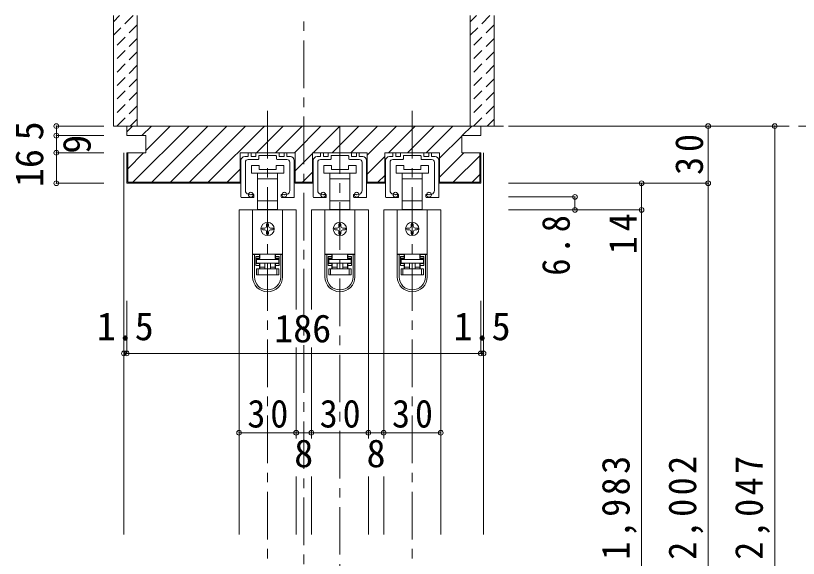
# Model space of a CAD drawing. Units: millimetres at full size, sheet at 1:5; details may follow other scales. Extents: x -957 to 993, y -689 to 708.
# Drawn here: x -510.9 to -99.6, y -216.9 to 68.1 of the extents above; entities that cross this region are included whole.
import ezdxf
from ezdxf.enums import TextEntityAlignment as Align

# ---------------------------------------------------------------- set-up
doc = ezdxf.new("R2010")
doc.units = ezdxf.units.MM
doc.header["$LTSCALE"] = 5
doc.header["$PDMODE"] = 32
doc.header["$PDSIZE"] = 2.5
doc.linetypes.add('CHAIN1', pattern=[8, 5, -1, 1, -1])
doc.linetypes.add('DASHED1', pattern=[1.8, 1.2, -0.6])
doc.layers.add('0-B_寸法', color=7, linetype='Continuous', lineweight=9)
doc.styles.add('ＭＳ ゴシック', font='')
doc.styles.get('ＭＳ ゴシック').set_extended_font_data('MS Gothic')

# ---------------------------------------------------------------- blocks, each defined once
blk = doc.blocks.new('01')
at = {"layer": '0-B_寸法'}
for p, q in [((-12, 5.72), (-10.45, 5.72)), ((-10.15, 6.02), (-10.15, 7.42)), ((-10.15, 4.22), (-4.95, 4.22)), ((-8.95, 7.72), (-9.85, 7.72)), ((-8.65, 6.02), (-8.65, 7.42)), ((-6.45, 5.72), (-8.35, 5.72)), ((-6.15, 7.42), (-6.15, 6.02)), ((-5.85, 7.72), (5.85, 7.72)), ((-4.65, 4.52), (-4.65, 5.92)), ((-4.35, 6.22), (-0.3, 6.22)), ((0, 6.52), (-0.3, 6.22)), ((0, 6.52), (0.3, 6.22)), ((4.35, 6.22), (0.3, 6.22)), ((4.65, 4.52), (4.65, 5.92)), ((10.15, 4.22), (4.95, 4.22)), ((6.15, 7.42), (6.15, 6.02)), ((6.45, 5.72), (8.35, 5.72)), ((8.65, 6.02), (8.65, 7.42)), ((8.95, 7.72), (9.85, 7.72)), ((10.15, 6.02), (10.15, 7.42)), ((12, 5.72), (10.45, 5.72)), ((-14, 3.72), (-14, -15.48)), ((-11.65, 2.72), (-11.65, -12.157)), ((11.65, 2.72), (11.65, -12.157)), ((14, 3.72), (14, -15.48)), ((-13.7, -15.78), (-7.45, -15.78)), ((-7.15, -15.48), (-7.15, -14.405)), ((7.15, -15.48), (7.15, -14.405)), ((13.7, -15.78), (7.45, -15.78))]:
    blk.add_line(p, q, dxfattribs=at)
for centre, radius, start, end in [((-12, 3.72), 2, 90, 180), ((-10.15, 2.72), 1.5, 90, 180), ((-10.45, 6.02), 0.3, 270, 0), ((-9.85, 7.42), 0.3, 90, 180), ((-8.95, 7.42), 0.3, 0, 90), ((-8.35, 6.02), 0.3, 180, 270), ((-6.45, 6.02), 0.3, 270, 0), ((-5.85, 7.42), 0.3, 90, 180), ((-4.95, 4.52), 0.3, 270, 0), ((-4.35, 5.92), 0.3, 90, 180), ((4.35, 5.92), 0.3, 0, 90), ((4.95, 4.52), 0.3, 180, 270), ((5.85, 7.42), 0.3, 0, 90), ((6.45, 6.02), 0.3, 180, 270), ((8.35, 6.02), 0.3, 270, 0), ((8.95, 7.42), 0.3, 90, 180), ((9.85, 7.42), 0.3, 0, 90), ((10.45, 6.02), 0.3, 180, 270), ((10.15, 2.72), 1.5, 0, 90), ((12, 3.72), 2, 0, 90), ((-9.65, -12.157), 2, 180, 253.54075), ((9.65, -12.157), 2, 286.45925, 0), ((-13.7, -15.48), 0.3, 180, 270), ((-8.8, -9.28), 5, 253.54075, 284.75682), ((-7.45, -14.405), 0.3, 0, 104.75682), ((-7.45, -15.48), 0.3, 270, 0), ((7.45, -14.405), 0.3, 75.24318, 180), ((7.45, -15.48), 0.3, 180, 270), ((8.8, -9.28), 5, 255.24318, 286.45925), ((13.7, -15.48), 0.3, 270, 0)]:
    blk.add_arc(centre, radius, start, end, dxfattribs=at)
for p in [(-8.8, -14.28), (8.8, -14.28)]:
    blk.add_point(p, dxfattribs=at)

msp = doc.modelspace()

# ---------------------------------------------------------------- linework, layer by layer
at = {"layer": '0-B_寸法', "linetype": 'DASHED1'}
for p, q in [((-456.27, 68.058), (-459.481, 64.847)), ((-449.199, 68.058), (-459.481, 57.776)), ((-268.77, 68.058), (-271.981, 64.847)), ((-261.699, 68.058), (-271.981, 57.776)), ((-446.981, 63.205), (-459.481, 50.705)), ((-259.481, 63.205), (-271.981, 50.705)), ((-446.981, 56.134), (-459.481, 43.634)), ((-259.481, 56.134), (-271.981, 43.634)), ((-446.981, 49.062), (-459.481, 36.562)), ((-259.481, 49.062), (-271.981, 36.562)), ((-446.981, 41.991), (-459.481, 29.491)), ((-259.481, 41.991), (-271.981, 29.491)), ((-446.981, 34.92), (-459.481, 22.42)), ((-259.481, 34.92), (-271.981, 22.42)), ((-446.981, 27.849), (-459.481, 15.349)), ((-259.481, 27.849), (-271.981, 15.349)), ((-446.981, 20.778), (-457.702, 10.058)), ((-259.481, 20.778), (-270.202, 10.058)), ((-446.981, 13.707), (-450.631, 10.058)), ((-259.481, 13.707), (-263.131, 10.058))]:
    msp.add_line(p, q, dxfattribs=at)
at = {"layer": '0-B_寸法'}
for p, q in [((-459.481, 68.058), (-459.481, 10.058)), ((-446.981, 68.058), (-446.981, 10.058)), ((-271.981, 68.058), (-271.981, 10.058)), ((-259.481, 68.058), (-259.481, 10.058)), ((-446.981, 10.058), (-459.481, 10.058)), ((-453.981, 10.058), (-452.481, 10.058)), ((-452.481, 6.997), (-449.42, 10.058)), ((-449.222, -19.442), (-419.722, 10.058)), ((-444.521, 5.058), (-439.521, 10.058)), ((-442.481, -2.802), (-429.621, 10.058)), ((-439.322, -19.442), (-409.822, 10.058)), ((-429.423, -19.442), (-399.923, 10.058)), ((-419.523, -19.442), (-390.023, 10.058)), ((-409.624, -19.442), (-380.124, 10.058)), ((-384.224, -3.942), (-370.224, 10.058)), ((-374.325, -3.942), (-360.325, 10.058)), ((-364.425, -3.942), (-350.425, 10.058)), ((-354.526, -3.942), (-340.526, 10.058)), ((-344.626, -3.942), (-330.626, 10.058)), ((-334.727, -3.942), (-320.727, 10.058)), ((-326.081, -5.196), (-310.827, 10.058)), ((-314.928, -3.942), (-300.928, 10.058)), ((-305.028, -3.942), (-291.028, 10.058)), ((-295.129, -3.942), (-281.129, 10.058)), ((-276.229, 5.058), (-271.229, 10.058)), ((-259.481, 10.058), (-271.981, 10.058)), ((-266.481, 10.058), (-264.981, 10.058)), ((-266.481, 5.058), (-266.481, 10.058)), ((-111.981, 10.058), (-251.981, 10.058)), ((-146.981, -424.942), (-146.981, 10.058)), ((-111.981, 10.058), (-111.981, -439.942)), ((-288.081, -6.794), (-276.481, 4.806)), ((-453.981, -204.442), (-453.981, -3.942)), ((-452.481, -3.942), (-452.481, -19.942)), ((-451.981, -12.302), (-443.621, -3.942)), ((-451.981, -3.942), (-451.981, -19.442)), ((-392.881, -19.942), (-392.881, -3.942)), ((-392.881, -3.942), (-364.081, -3.942)), ((-364.081, -19.942), (-364.081, -3.942)), ((-354.881, -3.942), (-326.081, -3.942)), ((-354.881, -19.942), (-354.881, -3.942)), ((-326.081, -19.942), (-326.081, -3.942)), ((-316.881, -3.942), (-288.081, -3.942)), ((-288.081, -16.694), (-275.33, -3.942)), ((-266.981, -3.942), (-266.981, -19.442)), ((-264.981, -204.442), (-264.981, -3.942)), ((-364.081, -13.498), (-354.881, -4.298)), ((-326.081, -15.096), (-316.881, -5.896)), ((-280.93, -19.442), (-266.981, -5.493)), ((-386.981, -10.642), (-386.981, -14.642)), ((-382.981, -10.642), (-386.981, -10.642)), ((-382.981, -12.642), (-382.981, -10.642)), ((-373.981, -10.642), (-373.981, -12.642)), ((-369.981, -10.642), (-373.981, -10.642)), ((-369.981, -14.642), (-369.981, -10.642)), ((-348.981, -10.642), (-348.981, -14.642)), ((-344.981, -10.642), (-348.981, -10.642)), ((-344.981, -12.642), (-344.981, -10.642)), ((-335.981, -10.642), (-335.981, -12.642)), ((-331.981, -10.642), (-335.981, -10.642)), ((-331.981, -14.642), (-331.981, -10.642)), ((-310.981, -10.642), (-310.981, -14.642)), ((-306.981, -10.642), (-310.981, -10.642)), ((-306.981, -12.642), (-306.981, -10.642)), ((-297.981, -10.642), (-297.981, -12.642)), ((-293.981, -10.642), (-297.981, -10.642)), ((-293.981, -14.642), (-293.981, -10.642)), ((-399.724, -19.442), (-392.881, -12.599)), ((-386.981, -14.642), (-378.481, -14.642)), ((-383.731, -14.642), (-383.731, -17.642)), ((-373.981, -12.642), (-382.981, -12.642)), ((-378.481, -14.642), (-369.981, -14.642)), ((-373.231, -17.642), (-373.231, -14.642)), ((-360.127, -19.442), (-354.881, -14.196)), ((-348.981, -14.642), (-340.481, -14.642)), ((-345.731, -14.642), (-345.731, -17.642)), ((-335.981, -12.642), (-344.981, -12.642)), ((-340.481, -14.642), (-331.981, -14.642)), ((-335.231, -17.642), (-335.231, -14.642)), ((-320.528, -19.442), (-316.881, -15.795)), ((-310.981, -14.642), (-302.481, -14.642)), ((-307.731, -14.642), (-307.731, -17.642)), ((-297.981, -12.642), (-306.981, -12.642)), ((-302.481, -14.642), (-293.981, -14.642)), ((-297.231, -17.642), (-297.231, -14.642)), ((-271.031, -19.442), (-266.981, -15.393)), ((-452.481, -19.942), (-392.881, -19.942)), ((-451.981, -19.442), (-392.881, -19.442)), ((-383.731, -17.642), (-383.731, -29.242)), ((-383.731, -17.642), (-378.481, -17.642)), ((-378.481, -17.642), (-373.231, -17.642)), ((-373.231, -29.242), (-373.231, -17.642)), ((-364.081, -19.442), (-354.881, -19.442)), ((-364.081, -19.942), (-354.881, -19.942)), ((-345.731, -17.642), (-345.731, -29.242)), ((-345.731, -17.642), (-340.481, -17.642)), ((-340.481, -17.642), (-335.231, -17.642)), ((-335.231, -29.242), (-335.231, -17.642)), ((-326.081, -19.442), (-316.881, -19.442)), ((-307.731, -17.642), (-307.731, -29.242)), ((-307.731, -17.642), (-302.481, -17.642)), ((-302.481, -17.642), (-297.231, -17.642)), ((-297.231, -29.242), (-297.231, -17.642)), ((-266.981, -19.442), (-288.081, -19.442)), ((-146.981, -19.942), (-251.981, -19.942)), ((-181.981, -19.942), (-181.981, -419.942)), ((-216.981, -27.142), (-251.981, -27.142)), ((-216.981, -27.142), (-216.981, -33.942)), ((-383.731, -29.242), (-383.731, -33.642)), ((-378.481, -29.242), (-383.731, -29.242)), ((-373.231, -29.242), (-378.481, -29.242)), ((-373.231, -33.642), (-373.231, -29.242)), ((-345.731, -29.242), (-345.731, -33.642)), ((-340.481, -29.242), (-345.731, -29.242)), ((-335.231, -29.242), (-340.481, -29.242)), ((-335.231, -33.642), (-335.231, -29.242)), ((-307.731, -29.242), (-307.731, -33.642)), ((-302.481, -29.242), (-307.731, -29.242)), ((-297.231, -29.242), (-302.481, -29.242)), ((-297.231, -33.642), (-297.231, -29.242)), ((-393.481, -33.942), (-393.481, -204.442)), ((-393.481, -33.942), (-363.481, -33.942)), ((-386.381, -33.942), (-386.381, -57.242)), ((-370.581, -33.942), (-386.381, -33.942)), ((-383.731, -33.642), (-382.481, -33.642)), ((-374.481, -33.942), (-374.481, -33.642)), ((-374.481, -33.642), (-373.231, -33.642)), ((-370.581, -33.942), (-370.581, -57.242)), ((-363.481, -33.942), (-363.481, -86.246)), ((-355.481, -33.942), (-355.481, -86.246)), ((-355.481, -33.942), (-325.481, -33.942)), ((-348.381, -33.942), (-348.381, -57.242)), ((-332.581, -33.942), (-348.381, -33.942)), ((-345.731, -33.642), (-344.481, -33.642)), ((-336.481, -33.942), (-336.481, -33.642)), ((-336.481, -33.642), (-335.231, -33.642)), ((-332.581, -33.942), (-332.581, -57.242)), ((-325.481, -33.942), (-325.481, -153.942)), ((-317.481, -33.942), (-317.481, -153.942)), ((-317.481, -33.942), (-287.481, -33.942)), ((-310.381, -33.942), (-310.381, -57.242)), ((-294.581, -33.942), (-310.381, -33.942)), ((-307.731, -33.642), (-306.481, -33.642)), ((-298.481, -33.942), (-298.481, -33.642)), ((-298.481, -33.642), (-297.231, -33.642)), ((-294.581, -33.942), (-294.581, -57.242)), ((-287.481, -33.942), (-287.481, -204.442)), ((-181.981, -33.942), (-251.981, -33.942)), ((-379.981, -43.442), (-380.981, -43.442)), ((-380.981, -44.442), (-379.981, -44.442)), ((-378.981, -41.442), (-378.981, -42.442)), ((-377.981, -42.442), (-377.981, -41.442)), ((-375.981, -43.442), (-376.981, -43.442)), ((-376.981, -44.442), (-375.981, -44.442)), ((-341.981, -43.442), (-342.981, -43.442)), ((-342.981, -44.442), (-341.981, -44.442)), ((-340.981, -41.442), (-340.981, -42.442)), ((-339.981, -42.442), (-339.981, -41.442)), ((-337.981, -43.442), (-338.981, -43.442)), ((-338.981, -44.442), (-337.981, -44.442)), ((-303.981, -43.442), (-304.981, -43.442)), ((-304.981, -44.442), (-303.981, -44.442)), ((-302.981, -41.442), (-302.981, -42.442)), ((-301.981, -42.442), (-301.981, -41.442)), ((-299.981, -43.442), (-300.981, -43.442)), ((-300.981, -44.442), (-299.981, -44.442)), ((-378.981, -45.442), (-378.981, -46.442)), ((-377.981, -46.442), (-377.981, -45.442)), ((-340.981, -45.442), (-340.981, -46.442)), ((-339.981, -46.442), (-339.981, -45.442)), ((-302.981, -45.442), (-302.981, -46.442)), ((-301.981, -46.442), (-301.981, -45.442)), ((-386.381, -57.242), (-386.381, -57.342)), ((-370.581, -57.242), (-386.381, -57.242)), ((-386.381, -57.342), (-386.381, -69.042)), ((-385.381, -57.342), (-386.381, -57.342)), ((-385.381, -69.042), (-385.381, -57.342)), ((-382.681, -57.342), (-385.381, -57.342)), ((-383.381, -57.342), (-383.381, -57.242)), ((-382.681, -57.342), (-382.681, -58.342)), ((-382.481, -59.442), (-382.481, -57.242)), ((-374.481, -57.242), (-374.481, -59.442)), ((-374.281, -58.342), (-374.281, -57.342)), ((-371.581, -57.342), (-374.281, -57.342)), ((-373.581, -57.242), (-373.581, -57.342)), ((-370.581, -57.242), (-370.581, -57.342)), ((-370.581, -69.042), (-370.581, -57.342)), ((-348.381, -57.242), (-348.381, -57.342)), ((-332.581, -57.242), (-348.381, -57.242)), ((-348.381, -57.342), (-348.381, -69.042)), ((-347.381, -57.342), (-348.381, -57.342)), ((-347.381, -69.042), (-347.381, -57.342)), ((-344.681, -57.342), (-347.381, -57.342)), ((-345.381, -57.342), (-345.381, -57.242)), ((-344.681, -57.342), (-344.681, -58.342)), ((-344.481, -59.442), (-344.481, -57.242)), ((-336.481, -57.242), (-336.481, -59.442)), ((-336.281, -58.342), (-336.281, -57.342)), ((-333.581, -57.342), (-336.281, -57.342)), ((-335.581, -57.242), (-335.581, -57.342)), ((-332.581, -57.242), (-332.581, -57.342)), ((-332.581, -69.042), (-332.581, -57.342)), ((-310.381, -57.242), (-310.381, -57.342)), ((-294.581, -57.242), (-310.381, -57.242)), ((-310.381, -57.342), (-310.381, -69.042)), ((-309.381, -57.342), (-310.381, -57.342)), ((-309.381, -69.042), (-309.381, -57.342)), ((-306.681, -57.342), (-309.381, -57.342)), ((-307.381, -57.342), (-307.381, -57.242)), ((-306.681, -57.342), (-306.681, -58.342)), ((-306.481, -59.442), (-306.481, -57.242)), ((-298.481, -57.242), (-298.481, -59.442)), ((-298.281, -58.342), (-298.281, -57.342)), ((-295.581, -57.342), (-298.281, -57.342)), ((-297.581, -57.242), (-297.581, -57.342)), ((-294.581, -57.242), (-294.581, -57.342)), ((-294.581, -69.042), (-294.581, -57.342)), ((-384.581, -58.342), (-382.681, -58.342)), ((-384.581, -58.342), (-384.581, -63.042)), ((-382.681, -59.342), (-384.581, -59.342)), ((-382.481, -59.442), (-384.381, -59.442)), ((-384.381, -59.442), (-384.381, -59.942)), ((-382.681, -58.342), (-382.681, -59.342)), ((-372.581, -59.442), (-374.481, -59.442)), ((-374.281, -58.342), (-372.381, -58.342)), ((-372.581, -59.942), (-372.581, -59.442)), ((-372.381, -63.042), (-372.381, -58.342)), ((-346.581, -58.342), (-344.681, -58.342)), ((-346.581, -58.342), (-346.581, -63.042)), ((-344.681, -59.342), (-346.581, -59.342)), ((-344.481, -59.442), (-346.381, -59.442)), ((-346.381, -59.442), (-346.381, -59.942)), ((-344.681, -58.342), (-344.681, -59.342)), ((-334.581, -59.442), (-336.481, -59.442)), ((-336.281, -58.342), (-334.381, -58.342)), ((-334.581, -59.942), (-334.581, -59.442)), ((-334.381, -63.042), (-334.381, -58.342)), ((-308.581, -58.342), (-306.681, -58.342)), ((-308.581, -58.342), (-308.581, -63.042)), ((-306.681, -59.342), (-308.581, -59.342)), ((-306.481, -59.442), (-308.381, -59.442)), ((-308.381, -59.442), (-308.381, -59.942)), ((-306.681, -58.342), (-306.681, -59.342)), ((-296.581, -59.442), (-298.481, -59.442)), ((-298.281, -58.342), (-296.381, -58.342)), ((-296.581, -59.942), (-296.581, -59.442)), ((-296.381, -63.042), (-296.381, -58.342)), ((-382.681, -63.042), (-384.581, -63.042)), ((-384.381, -67.942), (-384.381, -64.942)), ((-384.381, -64.942), (-383.381, -64.942)), ((-383.381, -64.942), (-383.381, -67.942)), ((-383.381, -64.942), (-373.581, -64.942)), ((-382.681, -63.042), (-382.681, -64.942)), ((-382.481, -63.942), (-382.481, -61.942)), ((-382.481, -63.942), (-379.981, -63.942)), ((-382.481, -64.942), (-382.481, -63.942)), ((-379.981, -61.942), (-379.981, -64.942)), ((-376.981, -61.942), (-376.981, -64.942)), ((-374.481, -61.942), (-374.481, -63.942)), ((-374.281, -62.042), (-372.381, -62.042)), ((-374.281, -63.042), (-374.281, -62.042)), ((-374.281, -64.942), (-374.281, -63.042)), ((-372.381, -63.042), (-374.281, -63.042)), ((-373.581, -67.942), (-373.581, -64.942)), ((-373.581, -64.942), (-372.581, -64.942)), ((-372.581, -64.942), (-372.581, -67.942)), ((-344.681, -63.042), (-346.581, -63.042)), ((-346.381, -67.942), (-346.381, -64.942)), ((-346.381, -64.942), (-345.381, -64.942)), ((-345.381, -64.942), (-345.381, -67.942)), ((-345.381, -64.942), (-335.581, -64.942)), ((-344.681, -63.042), (-344.681, -64.942)), ((-344.481, -63.942), (-344.481, -61.942)), ((-344.481, -63.942), (-341.981, -63.942)), ((-344.481, -64.942), (-344.481, -63.942)), ((-341.981, -61.942), (-341.981, -64.942)), ((-338.981, -61.942), (-338.981, -64.942)), ((-336.481, -61.942), (-336.481, -63.942)), ((-336.281, -62.042), (-334.381, -62.042)), ((-336.281, -63.042), (-336.281, -62.042)), ((-336.281, -64.942), (-336.281, -63.042)), ((-334.381, -63.042), (-336.281, -63.042)), ((-335.581, -67.942), (-335.581, -64.942)), ((-335.581, -64.942), (-334.581, -64.942)), ((-334.581, -64.942), (-334.581, -67.942)), ((-306.681, -63.042), (-308.581, -63.042)), ((-308.381, -67.942), (-308.381, -64.942)), ((-308.381, -64.942), (-307.381, -64.942)), ((-307.381, -64.942), (-307.381, -67.942)), ((-307.381, -64.942), (-297.581, -64.942)), ((-306.681, -63.042), (-306.681, -64.942)), ((-306.481, -63.942), (-306.481, -61.942)), ((-306.481, -63.942), (-303.981, -63.942)), ((-306.481, -64.942), (-306.481, -63.942)), ((-303.981, -61.942), (-303.981, -64.942)), ((-300.981, -61.942), (-300.981, -64.942)), ((-298.481, -61.942), (-298.481, -63.942)), ((-298.281, -62.042), (-296.381, -62.042)), ((-298.281, -63.042), (-298.281, -62.042)), ((-298.281, -64.942), (-298.281, -63.042)), ((-296.381, -63.042), (-298.281, -63.042)), ((-297.581, -67.942), (-297.581, -64.942)), ((-297.581, -64.942), (-296.581, -64.942)), ((-296.581, -64.942), (-296.581, -67.942)), ((-383.381, -67.942), (-384.381, -67.942)), ((-373.581, -67.942), (-383.381, -67.942)), ((-372.581, -67.942), (-373.581, -67.942)), ((-345.381, -67.942), (-346.381, -67.942)), ((-335.581, -67.942), (-345.381, -67.942)), ((-334.581, -67.942), (-335.581, -67.942)), ((-307.381, -67.942), (-308.381, -67.942)), ((-297.581, -67.942), (-307.381, -67.942)), ((-296.581, -67.942), (-297.581, -67.942)), ((-452.481, -109.246), (-452.481, -81.688)), ((-363.481, -106.246), (-363.481, -153.942)), ((-355.481, -106.246), (-355.481, -153.942)), ((-393.481, -150.942), (-363.481, -150.942)), ((-363.481, -150.942), (-355.481, -150.942)), ((-355.481, -150.942), (-325.481, -150.942)), ((-325.481, -150.942), (-317.481, -150.942)), ((-317.481, -150.942), (-287.481, -150.942)), ((-363.481, -173.942), (-363.481, -204.442)), ((-355.481, -173.942), (-355.481, -204.442)), ((-325.481, -173.942), (-325.481, -204.442)), ((-317.481, -173.942), (-317.481, -204.442))]:
    msp.add_line(p, q, dxfattribs=at)
at = {"layer": '0-B_寸法', "linetype": 'CHAIN1'}
for p, q in [((-359.481, -449.942), (-359.481, 68.058)), ((-378.481, 18.058), (-378.481, -439.942)), ((-302.481, 18.058), (-302.481, -439.942)), ((-489.481, 10.058), (-92.981, 10.058)), ((-340.481, 10.058), (-340.481, -439.942))]:
    msp.add_line(p, q, dxfattribs=at)
at = {"layer": '0-B_寸法', "color": 4}
for p, q in [((-489.481, 10.058), (-489.481, 5.058)), ((-489.481, 10.058), (-464.481, 10.058)), ((-489.481, 5.058), (-464.481, 5.058)), ((-489.481, 5.058), (-489.481, -3.942)), ((-489.481, -3.942), (-464.481, -3.942)), ((-489.481, -3.942), (-489.481, -19.942)), ((-489.481, -19.942), (-464.481, -19.942)), ((-453.981, -109.246), (-453.981, -81.688)), ((-452.481, -109.246), (-452.481, -81.688)), ((-266.481, -109.246), (-266.481, -81.688)), ((-264.981, -109.246), (-264.981, -81.688)), ((-453.981, -109.246), (-452.481, -109.246)), ((-266.481, -109.246), (-264.981, -109.246))]:
    msp.add_line(p, q, dxfattribs=at)
at = {"layer": '0-B_寸法'}
for points in [[(-266.481, 10.058), (-452.481, 10.058), (-452.481, 5.058), (-442.481, 5.058), (-442.481, -3.942), (-452.481, -3.942)], [(-266.481, 5.058), (-276.481, 5.058), (-276.481, -3.942), (-266.481, -3.942), (-266.481, -19.942)], [(-326.081, -19.942), (-316.881, -19.942), (-316.881, -3.942)], [(-266.481, -19.942), (-288.081, -19.942), (-288.081, -3.942)], [(-374.481, -33.642), (-382.481, -33.642), (-382.481, -33.942)], [(-336.481, -33.642), (-344.481, -33.642), (-344.481, -33.942)], [(-298.481, -33.642), (-306.481, -33.642), (-306.481, -33.942)], [(-370.581, -57.342), (-371.581, -57.342), (-371.581, -69.042)], [(-332.581, -57.342), (-333.581, -57.342), (-333.581, -69.042)], [(-294.581, -57.342), (-295.581, -57.342), (-295.581, -69.042)], [(-372.381, -59.342), (-374.281, -59.342), (-374.281, -58.342)], [(-334.381, -59.342), (-336.281, -59.342), (-336.281, -58.342)], [(-296.381, -59.342), (-298.281, -59.342), (-298.281, -58.342)], [(-384.581, -62.042), (-382.681, -62.042), (-382.681, -63.042)], [(-376.981, -63.942), (-374.481, -63.942), (-374.481, -64.942)], [(-346.581, -62.042), (-344.681, -62.042), (-344.681, -63.042)], [(-338.981, -63.942), (-336.481, -63.942), (-336.481, -64.942)], [(-308.581, -62.042), (-306.681, -62.042), (-306.681, -63.042)], [(-300.981, -63.942), (-298.481, -63.942), (-298.481, -64.942)], [(-452.481, -109.246), (-266.481, -109.246), (-266.481, -85.188)]]:
    msp.add_lwpolyline(points, dxfattribs=at)
for points in [[(-372.581, -61.942), (-384.381, -61.942), (-384.381, -59.942), (-372.581, -59.942)], [(-334.581, -61.942), (-346.381, -61.942), (-346.381, -59.942), (-334.581, -59.942)], [(-296.581, -61.942), (-308.381, -61.942), (-308.381, -59.942), (-296.581, -59.942)]]:
    msp.add_lwpolyline(points, close=True, dxfattribs=at)
for centre in [(-378.481, -43.942), (-340.481, -43.942), (-302.481, -43.942)]:
    msp.add_circle(centre, 3.5, dxfattribs=at)
for centre, radius, start, end in [((-378.481, -41.442), 0.5, 90, 180), ((-378.481, -41.442), 0.5, 0, 90), ((-340.481, -41.442), 0.5, 90, 180), ((-340.481, -41.442), 0.5, 0, 90), ((-302.481, -41.442), 0.5, 90, 180), ((-302.481, -41.442), 0.5, 0, 90), ((-380.981, -43.942), 0.5, 90, 180), ((-380.981, -43.942), 0.5, 180, 270), ((-379.981, -42.442), 1, 270, 0), ((-379.981, -45.442), 1, 0, 90), ((-376.981, -42.442), 1, 180, 270), ((-376.981, -45.442), 1, 90, 180), ((-375.981, -43.942), 0.5, 0, 90), ((-375.981, -43.942), 0.5, 270, 0), ((-342.981, -43.942), 0.5, 90, 180), ((-342.981, -43.942), 0.5, 180, 270), ((-341.981, -42.442), 1, 270, 0), ((-341.981, -45.442), 1, 0, 90), ((-338.981, -42.442), 1, 180, 270), ((-338.981, -45.442), 1, 90, 180), ((-337.981, -43.942), 0.5, 0, 90), ((-337.981, -43.942), 0.5, 270, 0), ((-304.981, -43.942), 0.5, 90, 180), ((-304.981, -43.942), 0.5, 180, 270), ((-303.981, -42.442), 1, 270, 0), ((-303.981, -45.442), 1, 0, 90), ((-300.981, -42.442), 1, 180, 270), ((-300.981, -45.442), 1, 90, 180), ((-299.981, -43.942), 0.5, 0, 90), ((-299.981, -43.942), 0.5, 270, 0), ((-378.481, -46.442), 0.5, 180, 270), ((-378.481, -46.442), 0.5, 270, 0), ((-340.481, -46.442), 0.5, 180, 270), ((-340.481, -46.442), 0.5, 270, 0), ((-302.481, -46.442), 0.5, 180, 270), ((-302.481, -46.442), 0.5, 270, 0), ((-378.481, -69.042), 7.9, 180, 0), ((-378.481, -69.042), 6.9, 180, 0), ((-340.481, -69.042), 7.9, 180, 0), ((-340.481, -69.042), 6.9, 180, 0), ((-302.481, -69.042), 7.9, 180, 0), ((-302.481, -69.042), 6.9, 180, 0)]:
    msp.add_arc(centre, radius, start, end, dxfattribs=at)
for p in [(-489.481, 10.058), (-146.981, 10.058), (-111.981, 10.058), (-489.481, 5.058), (-489.481, -3.942), (-489.481, -19.942), (-181.981, -19.942), (-146.981, -19.942), (-216.981, -27.142), (-216.981, -33.942), (-181.981, -33.942), (-453.981, -109.246), (-452.481, -109.246), (-266.481, -109.246), (-264.981, -109.246), (-393.481, -150.942), (-363.481, -150.942), (-355.481, -150.942), (-325.481, -150.942), (-317.481, -150.942), (-287.481, -150.942)]:
    msp.add_point(p, dxfattribs=at)

# ---------------------------------------------------------------- block references
at = {"layer": '0-B_寸法', "xscale": -1}
for p in [(-378.481, -11.662), (-340.481, -11.662), (-302.481, -11.662)]:
    msp.add_blockref('01', p, dxfattribs=at)

# ---------------------------------------------------------------- texts
at = {"layer": '0-B_寸法', "style": 'ＭＳ ゴシック'}
for s, p in [('5', (-491.981, 2.558)), ('9', (-467.053, -4.442)), ('16', (-491.981, -21.942))]:
    msp.add_text(s, height=14.66, rotation=90, dxfattribs=at).set_placement(p, align=Align.BOTTOM_LEFT)
for s, p in [('1.5', (-468.231, -106.746)), ('186', (-374.981, -107.864)), ('1.5', (-280.731, -106.746)), ('8', (-364.481, -173.442)), ('8', (-326.481, -173.442))]:
    msp.add_text(s, height=14.66, dxfattribs=at).set_placement(p, align=Align.BOTTOM_LEFT)
at = {"layer": '0-B_寸法', "char_height": 14.66, "attachment_point": 7, "rotation": 90, "style": 'ＭＳ ゴシック'}
for s, insert in [('\\T1.27;\\W0.95;30', (-149.481, -15.567)), ('\\T1.27;\\W0.95;14', (-184.481, -57.192)), ('\\T1.27;\\W0.9;6.8', (-219.481, -68.442)), ('\\T1.19;\\W0.95;ＤＨ＝1,983', (-184.481, -285.451)), ('\\T1.19;\\W0.95;枠内＝2,002', (-149.481, -285.451)), ('\\T1.19;\\W0.95;枠外＝2,047', (-114.481, -285.451))]:
    msp.add_mtext(s, dxfattribs=dict(at, insert=insert))
at = {"layer": '0-B_寸法', "char_height": 14.66, "attachment_point": 7, "style": 'ＭＳ ゴシック'}
for insert in [(-389.106, -148.442), (-351.106, -148.442), (-313.106, -148.442)]:
    msp.add_mtext('\\T1.27;\\W0.95;30', dxfattribs=dict(at, insert=insert))

doc.saveas('drawing.dxf')
